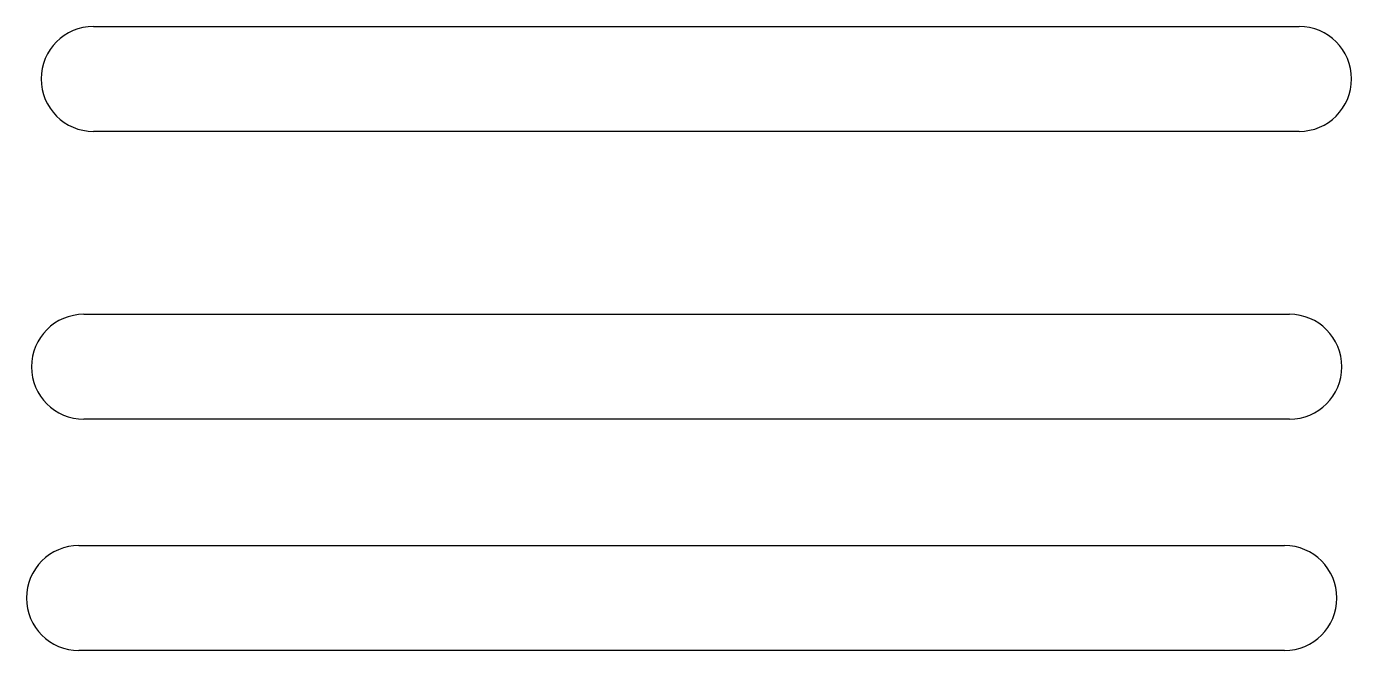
# Model space of a CAD drawing. Header units: millimetres. Extents: x 2 to 255, y 3 to 122.
import ezdxf

# ---------------------------------------------------------------- set-up
doc = ezdxf.new("R2010")
doc.units = ezdxf.units.MM
doc.header["$LTSCALE"] = 50
doc.header["$MEASUREMENT"] = 0

msp = doc.modelspace()

# ---------------------------------------------------------------- linework, layer by layer
for p, q in [((15.05, 121.96), (245.05, 121.96)), ((5.05, 111.96), (5.05, 111.96)), ((255.05, 111.96), (255.05, 111.96)), ((245.05, 101.96), (15.05, 101.96)), ((13.22, 67.08), (243.22, 67.08)), ((3.22, 57.08), (3.22, 57.08)), ((253.22, 57.08), (253.22, 57.08)), ((243.22, 47.08), (13.22, 47.08)), ((12.27, 22.99), (242.27, 22.99)), ((2.27, 12.99), (2.27, 12.99)), ((252.27, 12.99), (252.27, 12.99)), ((242.27, 2.99), (12.27, 2.99))]:
    msp.add_line(p, q)
for centre, start, end in [((15.05, 111.96), 90, 180), ((245.05, 111.96), 0, 90), ((15.05, 111.96), 180, 270), ((245.05, 111.96), 270, 0), ((13.22, 57.08), 90, 180), ((243.22, 57.08), 0, 90), ((13.22, 57.08), 180, 270), ((243.22, 57.08), 270, 0), ((12.27, 12.99), 90, 180), ((242.27, 12.99), 0, 90), ((12.27, 12.99), 180, 270), ((242.27, 12.99), 270, 0)]:
    msp.add_arc(centre, 10, start, end)

doc.saveas('drawing.dxf')
